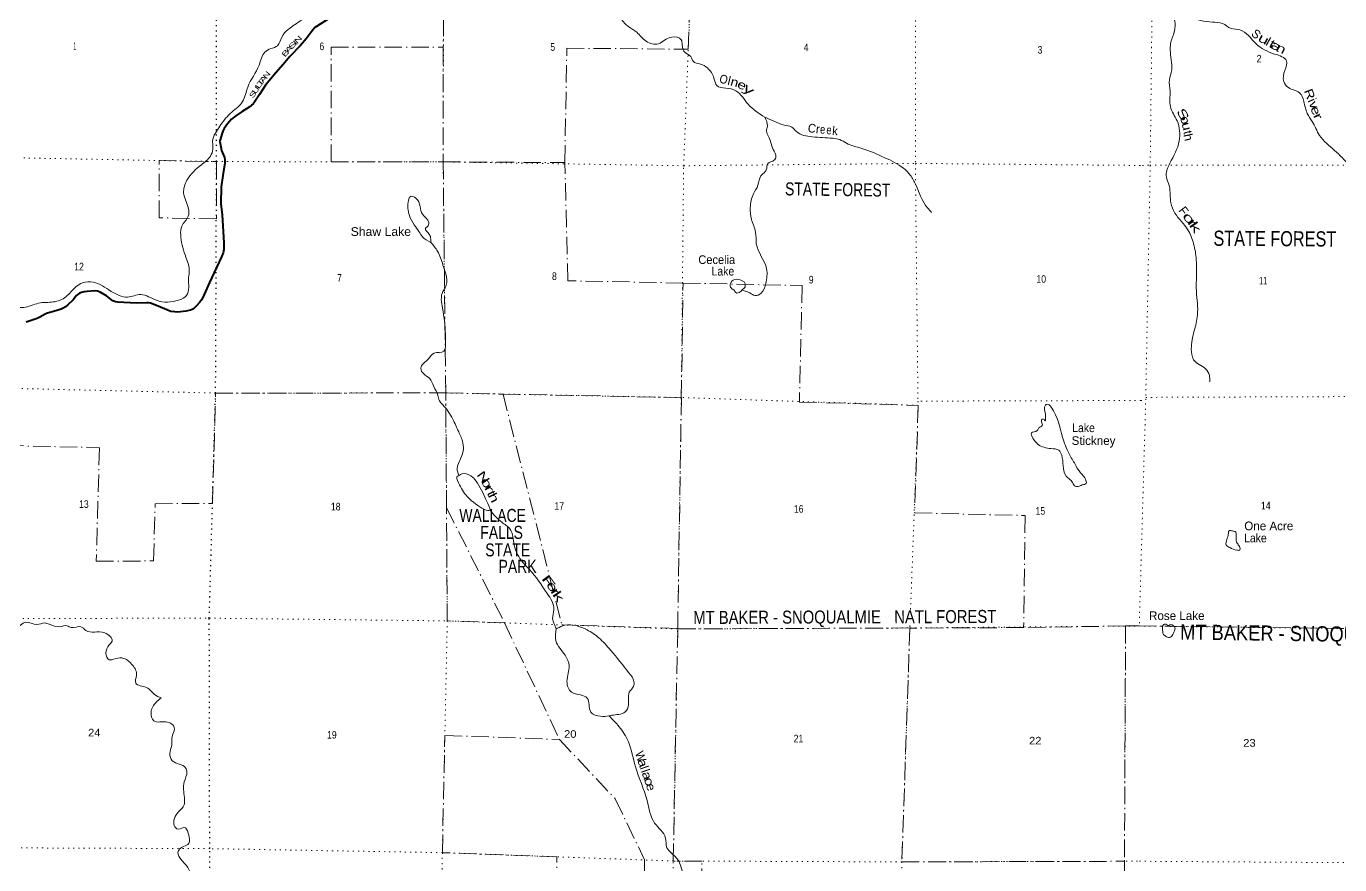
# Model space of a CAD drawing. Header units: feet. Extents: x -248627 to 3, y 0 to 184934.
# Drawn here: x -180004 to -149745, y 144746 to 164066 of the extents above; entities that cross this region are included whole.
import ezdxf
from ezdxf.enums import TextEntityAlignment as Align

# ---------------------------------------------------------------- set-up
doc = ezdxf.new("R2010")
doc.units = ezdxf.units.FT
doc.header["$LTSCALE"] = 80
doc.linetypes.add('DOT_DASHED', pattern=[7.7, 5, -1.2, 0.3, -1.2])
doc.linetypes.add('DOTTED', pattern=[1.5, 0.3, -1.2])
for name, color, linetype, lineweight in [('26', 7, 'Continuous', 40), ('39', 7, 'Continuous', 13), ('41', 7, 'Continuous', 13), ('44', 7, 'DOT_DASHED', 13), ('6', 7, 'DOTTED', 25), ('7', 7, 'DOTTED', 13)]:
    doc.layers.add(name, color=color, linetype=linetype, lineweight=lineweight)
doc.layers.add('27', color=7, linetype='Continuous')

msp = doc.modelspace()

# ---------------------------------------------------------------- linework, layer by layer
at = {"layer": '26'}
msp.add_line((-175778.72, 158160.41), (-175937.95, 157814.08), dxfattribs=at)
for points in [[(-173001.21, 164263.56), (-173316.17, 164061.48), (-173352.44, 164035.84), (-173386.83, 164002.16), (-173442.62, 163928.96)], [(-173442.62, 163928.96), (-173558.72, 163776.64), (-173696.18, 163617.6), (-173934.67, 163370.42), (-174086.27, 163182.78), (-174258.07, 162991.54), (-174494.59, 162711.7), (-174634.22, 162492.16), (-174767.77, 162282.7), (-174866.73, 162202.23), (-175026.21, 162101.72), (-175177.61, 162002.97), (-175278.6, 161924.76), (-175368.77, 161821.03), (-175442.4, 161709.3), (-175476, 161648.42), (-175500.47, 161581.94), (-175538.94, 161445.48), (-175541.27, 161410.49), (-175524.95, 161284.53), (-175504.14, 161203.24), (-175434, 161041.76), (-175430.54, 160994.13), (-175428.31, 160900.58), (-175457.42, 160723.37)], [(-175457.42, 160723.37), (-175473.34, 160626.41), (-175510.27, 160368.35), (-175521.33, 159977.13), (-175493.76, 159720.96), (-175451.04, 159075.54), (-175451.44, 158918.24), (-175467.83, 158848.15), (-175506.28, 158752.98), (-175778.72, 158160.41)], [(-175937.95, 157814.08), (-175964.38, 157765.83), (-176004.01, 157707.51), (-176093.77, 157608.38), (-176150.22, 157558.39), (-176183.51, 157537.23), (-176219.65, 157524.4), (-176329.74, 157504.3), (-176448.1, 157484.75), (-176514.54, 157481.25), (-176580.98, 157482.42), (-176674.41, 157496.92), (-176765.14, 157529.07), (-176964.34, 157618.51), (-177140.46, 157685.35), (-177187.08, 157694.68), (-177224.16, 157693.64), (-177474.11, 157682.05), (-177893.42, 157707.51), (-177951.7, 157719.31), (-177984.33, 157729.67), (-178006.48, 157742.5), (-178154.93, 157852.82), (-178303.7, 157941.94), (-178336.34, 157955.93), (-178366.28, 157964.16), (-178420.26, 157966.43), (-178604.14, 157952.54), (-178670.27, 157947.19), (-178732.05, 157933.19), (-178774.01, 157918.03), (-178807.85, 157896.48), (-178842.78, 157864.38), (-178925.09, 157763.61), (-179042.67, 157643.37), (-179100.85, 157598.6), (-179151.07, 157569.89), (-179200.02, 157548.9), (-179324.81, 157506.28), (-179515.9, 157453.26), (-179538.04, 157446.26), (-179566.02, 157432.27), (-179694.23, 157359.96), (-179738.52, 157336.63), (-179776.75, 157321.66), (-180004.69, 157249.51)]]:
    msp.add_lwpolyline(points, dxfattribs=at)
at = {"layer": '39'}
for points in [[(-170440.74, 164980.42), (-170771.26, 165013.23), (-170968.61, 165136.62), (-171045.21, 165132.71), (-171212.79, 164961.47), (-171489.3, 164731.89), (-171638.64, 164617.12), (-171939.06, 164569.17), (-172138.53, 164619.92), (-172472.84, 164812.13), (-172636.08, 164830.55), (-173067.65, 164700.08), (-173194.85, 164569.14), (-173315.82, 164375.25), (-173524.31, 164305.73), (-173671.13, 164204.69), (-173969.78, 163993.3), (-174117.21, 163813.96), (-174216.29, 163618.4), (-174371.61, 163550.05), (-174506.79, 163469.55), (-174640.29, 163173.16), (-174901.12, 162665.12), (-175018.55, 162332.39), (-175268.88, 162086.62), (-175410.21, 161945.61), (-175620.32, 161643.29), (-175707.27, 161463.85), (-175705.62, 161233.83), (-175762.31, 161072.51), (-175970.25, 160873.08), (-176301.38, 160518.49), (-176378.44, 160226.05), (-176268.14, 159862.69), (-176272.45, 159687.16), (-176419.96, 159459.39), (-176446.48, 159259.69), (-176346.42, 158797.48), (-176248.29, 158391.77), (-176268.67, 158244.51), (-176258.91, 158046.76), (-176313.62, 157863.23), (-176493.19, 157754.56), (-177003.17, 157751.33), (-177365.79, 157883.06), (-177668.23, 157827.04), (-178046, 157957.25), (-178465.92, 158169.29), (-178707.83, 158151.52), (-178975.53, 157948.56), (-179088.47, 157831.23), (-179381.77, 157712.73), (-179718.43, 157685.01), (-180063.28, 157584.67), (-180468.34, 157643.83), (-180780.82, 157616.07), (-181260.72, 157515.95), (-181383.91, 157366.83), (-181485.03, 157153.12), (-181521.83, 156822.28), (-181616.92, 156598.46), (-181827.13, 156447.26), (-182026.93, 156421.19), (-182197.65, 156470.25), (-182562.13, 156700.84), (-183019.76, 156661.21), (-183084.37, 156594.73), (-183086.51, 156514.03), (-183209.51, 156485.97), (-183411.11, 156470.15), (-183449.62, 156333.01), (-183447.94, 156123.17), (-183524.74, 155994.16), (-183663.95, 155913.67), (-183690.53, 155675.62), (-183670.6, 155530.32), (-183755.94, 155094.63), (-183750.25, 154866.62), (-183706.04, 154785.85), (-183659.74, 154741.38), (-183678.19, 154545.7), (-183587.94, 154255.01), (-183487.41, 154097.47), (-183507.86, 153909.86), (-183584.94, 153603.29), (-183751.12, 153036.58), (-183692.96, 152846.83), (-183576.13, 152798.22), (-183435.33, 152604.3), (-183312.42, 152571.82), (-183183.28, 152660.39)], [(-170440.74, 164980.42), (-170245.33, 164905.46), (-170160.83, 164804.44), (-169892.87, 164727.34), (-169614.91, 164589.7), (-169219.99, 164492.23), (-169030.05, 164784.49), (-169025.71, 164980.2), (-168934.81, 165107.17), (-168642.65, 165030.04), (-168418.97, 164987.31), (-168338.28, 165027.54), (-168029.93, 164994.77), (-167761.74, 165058.91), (-167429.4, 164896.97), (-167143.12, 164932.83), (-166879.38, 164730.65), (-166663.87, 164621.35), (-166403.9, 164582.6), (-166327.73, 164314.13), (-166122.53, 164053.52), (-165941.32, 163926.12), (-165723.95, 163719.98), (-165441.84, 163661.02), (-165298.59, 163745.53), (-165129.16, 163817.9), (-164915.59, 163757.03), (-164893.6, 163641.99), (-164825.35, 163458.27), (-164694.48, 163367.27), (-164640.22, 163258.23), (-164471, 163195.41), (-164309.89, 163104.36), (-164161.09, 162872.09), (-164092.83, 162700.48), (-163891.35, 162641.65), (-163653.6, 162578.72), (-163375.91, 162271.6), (-162991.38, 161972.37)], [(-153644.94, 164464.14), (-153538.71, 164131.02), (-153565.33, 163903.08), (-153615.96, 163768), (-153646.73, 163469.46), (-153625.4, 163001.33), (-153668.03, 162833.95), (-153654.39, 162571.63), (-153646.97, 162214.5), (-153492.37, 161885.31), (-153442.81, 161423.17), (-153659.4, 160909.12), (-153742.53, 160636.91), (-153670.44, 160374.47), (-153636.86, 159997.11), (-153542.55, 159762.87), (-153242.94, 159372.86), (-153110.49, 159053.81), (-153050.68, 158690.52), (-153045.95, 157958.11), (-153022.75, 157407.25), (-153097.97, 157048.27), (-153165.24, 156628.74), (-153111.27, 156382.48), (-152984.49, 156269.24), (-152835.52, 156172.09), (-152749.12, 156020.59), (-152735.28, 155875.29)], [(-153644.94, 164464.14), (-153483.75, 164431.53), (-153193.77, 164289.71), (-152680.04, 164161.55), (-152444.29, 164128.79), (-152244.95, 164017.41), (-152049.51, 163982.71), (-151673.18, 163663.16), (-151246.31, 163426.23), (-150970.47, 163268.29), (-151009.16, 163048.45), (-151035.82, 162794.29), (-150927.24, 162652.83), (-150673.5, 162533.28), (-150571.06, 162333.32), (-150492.96, 162052.71), (-150378.4, 161872.91), (-150211.7, 161549.75), (-149865.64, 161206.05), (-149531.67, 160868.43), (-148972.59, 160181.3), (-148684.93, 159874.03), (-148163.04, 159798.32), (-147953.51, 159753.51), (-147826.77, 159622.1), (-147454.01, 159558.8), (-147145.9, 159408.86), (-146754.88, 159416.14), (-146251.21, 159296.07), (-145854.69, 158996.66), (-145331.7, 158911.21), (-144982.21, 158863.73), (-144631.58, 158822.67), (-144400.15, 158626.49), (-144313.74, 158481.04), (-143997.32, 158470.31), (-143598.58, 158283.87), (-143183.87, 158014.69), (-143006.24, 158161.61), (-142842.81, 158258.12), (-142481.92, 158315.9), (-142240.3, 158184.26), (-142012.83, 158022.39), (-141708.59, 157967.29), (-141191.05, 157714.04), (-140806.28, 157606.32), (-140155.27, 157607.01), (-139802.66, 157543.74), (-139532.52, 157577.49), (-139292.68, 157574.99), (-138964.51, 157370.54), (-138509.1, 157317.15), (-138367.71, 157484.33), (-138272.89, 157536.59), (-138099.49, 157574.57), (-137895.81, 157632.67), (-137698.4, 157573.76), (-137460.59, 157561.17), (-137256.94, 157607.16), (-137170.19, 157651.37), (-136815.59, 157575.99), (-136716.81, 157585.88), (-136257.03, 157720.12), (-135997, 157737.75), (-135716.93, 157686.74), (-135444.69, 157764.87), (-135279.58, 157673.74), (-134822.06, 157674.83), (-134546.06, 157603.65), (-134332.7, 157441.81), (-134081.08, 157267.78), (-133869.25, 157376.3), (-133747.63, 157761.42), (-133664.64, 157956.96), (-133414.49, 158077.5), (-132841.87, 158195.38), (-132698.75, 158205.17), (-132418.79, 158095.65), (-131873.03, 157848.39), (-131601.33, 157625.9), (-131577.4, 157482.6), (-131551.51, 157309.03), (-131402.66, 157147.32), (-131187.56, 156832.13), (-130996.65, 156519.01), (-130910.4, 156288.83)], [(-162991.38, 161972.37), (-162931.24, 161762.43), (-162951.58, 161649.48), (-162905.41, 161528.34), (-162795.01, 161229.55), (-162734.82, 161049.88), (-162767.18, 160985.36), (-162922.51, 160904.9), (-162954.99, 160759.68), (-162979.25, 160717.35), (-163082.21, 160616.63), (-163147.04, 160404.87), (-163252.17, 160205.29), (-163325.24, 159888.62), (-163299.46, 159616.19), (-163201.16, 159321.46), (-163185.45, 159055.1), (-162948.51, 158475.65), (-162967.18, 158136.7), (-163074.37, 157912.91), (-163215.55, 157860.67), (-163336.4, 157921.39), (-163410.93, 157953.8), (-163517.7, 157988.26)], [(-162991.38, 161972.37), (-162783.91, 161879.23), (-162564.34, 161792.12), (-162366.88, 161741.36), (-162262.22, 161640.31), (-161897.57, 161518.68), (-161421.91, 161483.62), (-161260.71, 161453.1), (-161111.67, 161372.16), (-160753.07, 161250.53), (-160227.3, 161037.84), (-159790.28, 160790.99), (-159619.23, 160609.13), (-159498.65, 160380.94), (-159183.08, 159811.45), (-159146.32, 159776.62)], [(-170683.84, 159085.12), (-170879.16, 159214.56), (-170957.58, 159333.73), (-171066.18, 159491.28), (-171178.73, 159703.31), (-171196.31, 160060.47), (-171161.92, 160139.11), (-171026.92, 160106.61), (-170932.48, 159912.76), (-170874.31, 159737.13), (-170733.51, 159541.2), (-170759.86, 159448.42), (-170810.32, 159406.13), (-170780.18, 159345.55), (-170715.8, 159266.76), (-170683.72, 159163.81), (-170683.84, 159085.12)], [(-170683.84, 159085.12), (-170526.93, 158881.08), (-170404.48, 158564.11), (-170352.89, 158039.43), (-170405.43, 157954.77), (-170416.12, 157571.43), (-170348.52, 156978.12), (-170348.81, 156790.48), (-170385.43, 156578.68), (-170609.25, 156530.61), (-170734.42, 156405.71), (-170914.16, 156184.05), (-170855.9, 156062.89), (-170712.95, 155953.71), (-170616.5, 155765.91), (-170520.07, 155557.94), (-170485.99, 155436.82), (-170407.53, 155343.89), (-170180.27, 155014.64), (-170041.65, 154719.84), (-169945.29, 154467.48), (-169943.62, 154249.56), (-170063.02, 153951.13), (-170077.25, 153874.49), (-170035.17, 153710.99)], [(-163517.7, 157988.26), (-163445.02, 158062.8), (-163450.93, 158149.57), (-163555.63, 158222.38), (-163718.91, 158218.6), (-163787.62, 158105.72), (-163751.48, 158018.9), (-163699.12, 157988.55), (-163656.88, 157927.95), (-163556.07, 157943.94), (-163517.7, 157988.26)], [(-155840.14, 153973.02), (-155978.84, 154215.37), (-156131.43, 154598.97), (-156396.42, 155289.44), (-156489.04, 155356.17), (-156527.38, 155332.02), (-156525.66, 155138.31), (-156525.87, 155009.18), (-156527.95, 154968.83), (-156570.21, 155013.29), (-156604.48, 155009.31), (-156616.66, 154954.85), (-156598.66, 154866.04), (-156626.91, 154845.91), (-156675.34, 154811.69), (-156713.74, 154749.2), (-156846.86, 154696.95), (-156814.8, 154571.8), (-156690.05, 154428.35), (-156399.94, 154335.08), (-156214.56, 154294.43), (-156150.24, 154179.32), (-156058.24, 153717.12), (-156011.97, 153662.57), (-155915.34, 153577.67), (-155855.03, 153476.7), (-155772.41, 153460.42), (-155677.62, 153496.59), (-155588.87, 153532.77), (-155602.83, 153627.62), (-155751.69, 153821.56), (-155840.14, 153973.02)], [(-170035.17, 153710.99), (-170081.58, 153680.79), (-170067.6, 153598.05), (-169878.65, 153266.85), (-169506.22, 152961.59), (-169371.25, 152908.91), (-169314.81, 152912.86), (-169322.8, 152955.24), (-169415.2, 153163.21), (-169642.31, 153587.29), (-169761.05, 153704.5), (-169970.61, 153751.24), (-170035.17, 153710.99)], [(-169313.02, 152915.39), (-169190.06, 152765.37), (-169051.18, 152638.04), (-168861.95, 152484.39), (-168761.75, 152108.94), (-168562.83, 151709.13), (-168413.92, 151547.48), (-168003.58, 150998.01), (-167846.95, 150620.46), (-167877.51, 150410.67), (-167849.45, 150309.74), (-167795.24, 150182.29)], [(-183183.28, 152660.39), (-183108.97, 152486.75), (-183123.39, 152291.06), (-183085.48, 152046.86), (-183089.77, 151879.4), (-182918.64, 151752.01), (-182775.66, 151512.5), (-182647.52, 151264.81), (-182405.89, 150950.18), (-182321.48, 150794.68), (-182166.44, 150683.47), (-181757.5, 150527.46), (-181606.36, 150505.02), (-181471.22, 150559.29), (-181408.89, 150460.32), (-181344.64, 150296.79), (-181046.29, 150312.46), (-180723.83, 150277.65), (-180488.08, 150220.78), (-180262.37, 150192.17), (-180010.19, 150333.01), (-179760.32, 150282.18), (-179578.85, 150316.19), (-179474.07, 150289.79), (-179234.3, 150230.9), (-179062.93, 150250.81), (-178968.26, 150210.3), (-178746.5, 150230.13), (-178633.75, 150145.21), (-178194.42, 150088.02), (-178027.41, 149898.09), (-178094.07, 149811.44), (-178168.95, 149621.89), (-178092.59, 149470.44), (-177945.4, 149494.42), (-177753.9, 149500.17), (-177554.59, 149344.5), (-177462.23, 149112.32), (-177480.67, 148926.72), (-177381.99, 148870.07), (-177234.9, 148831.5), (-176979.24, 148621.25), (-176894.63, 148590.85)], [(-152131.08, 152260.5), (-152132.98, 152327.09), (-152140.89, 152409.83), (-152217.43, 152436.21), (-152296.03, 152442.42), (-152312.29, 152365.79), (-152346.79, 152236.73), (-152361.11, 152115.7), (-152278.59, 152052.99), (-152117.45, 151994.15), (-152044.88, 152000.05), (-152056.84, 152076.75), (-152109.1, 152155.54), (-152129.16, 152206.02), (-152131.08, 152260.5)], [(-167795.23, 150182.54), (-167801.71, 149906.13), (-167590.59, 149570.86), (-167496.22, 149332.62), (-167547.19, 148969.51), (-167444.77, 148723.19), (-167233.23, 148658.29), (-167082.16, 148587.44), (-166998.01, 148264.47), (-166772.41, 148165.25), (-166580.9, 148173.02)], [(-166580.9, 148173.02), (-166439.76, 148201.04), (-166272.41, 148229.02), (-166155.33, 148335.78), (-166128.79, 148549.61), (-166112.39, 148721.09), (-166015.43, 148854.1), (-166005.18, 148965.06), (-166119.75, 149169.03), (-166538.21, 149684.2), (-166813.91, 149973.16), (-167085.74, 150157.2), (-167597.56, 150262.93), (-167771.02, 150194.61), (-167795.26, 150181.28)], [(-153815.14, 150063.97), (-153825.91, 150149.49), (-153809.57, 150268.49), (-153749.07, 150286.53), (-153710.83, 150256.19), (-153638.24, 150276.22), (-153539.63, 150193.29), (-153561.93, 150118.69), (-153592.29, 150048.13), (-153666.99, 149981.7), (-153757.63, 150012.15), (-153815.98, 150064.73)], [(-176894.63, 148590.85), (-177013.71, 148488.14), (-177128.97, 148258.31), (-177066.8, 148060.47), (-176746.34, 148033.74), (-176593.34, 147908.4), (-176642.05, 147696.62), (-176652.45, 147496.88), (-176697.09, 147307.29), (-176638.9, 147141.75), (-176332.76, 146979.85), (-176302.67, 146886.99), (-176365.53, 146653.03), (-176360.04, 146297.91), (-176368.37, 146126.42), (-176495.62, 145963.19), (-176592.86, 145650.6), (-176504.31, 145563.7), (-176338.97, 145599.76), (-176292.72, 145523.01), (-176244.64, 145335.29), (-176256.89, 145238.46), (-176381.97, 145168.04), (-176509.18, 145029.02), (-176436.87, 144865.47), (-176263.86, 144651.33), (-176185.69, 144370.74), (-176099.5, 144059.88), (-176117.84, 143934.82), (-176087.94, 143722.91), (-175989.24, 143680.38), (-175824.09, 143593.36), (-175552.17, 143463.8), (-175296, 143576.38), (-175152.96, 143523.7), (-175149.11, 143412.72), (-175272.35, 143233.34), (-175264.48, 143112.27), (-175214.42, 142898.31), (-175220.69, 142757.08), (-175228.92, 142652.18), (-175152.42, 142585.47), (-174995.34, 142494.43), (-174931.05, 142361.16), (-174888.94, 142221.87), (-174983.76, 142167.54), (-175122.83, 142177.85), (-175147.16, 142085.08), (-175159.41, 141992.28), (-175278.4, 141952.12), (-175367.25, 141845.32), (-175432.1, 141627.51), (-175256.95, 141490.03), (-175120.13, 141330.42), (-175184.97, 141120.68), (-175384.68, 141018.09), (-175656.68, 141093.18), (-175884.6, 141006.78), (-176180.9, 141011.28), (-176374.46, 140979.31), (-176606.32, 140943.35), (-176652.78, 140880.88), (-176653.02, 140729.55), (-176747.98, 140586.45), (-176893.43, 140382.89), (-176958.31, 140142.89), (-177053.35, 139955.39), (-177075.97, 139666.9), (-177163.09, 139384.56), (-177496.24, 139027.96), (-177597.38, 138804.15), (-177605.52, 138755.74), (-177508.87, 138689.01), (-177283.26, 138595.83), (-177166.5, 138498.8), (-177048.25, 138353.05)], [(-166577.76, 148173.64), (-166347.47, 147926.49), (-166130.32, 147575.07), (-165969.97, 147003.81), (-165701.09, 146224.55), (-165528.55, 145705.74), (-165381.67, 145540.05), (-165277.13, 145360.31), (-165245.23, 145136.3), (-165148.66, 145023.16), (-164971.58, 144827.16), (-164865.24, 144518.28), (-164720.66, 144164.96), (-164708.84, 143991.42), (-164479.82, 143502.78), (-164349.4, 143119.21), (-164190.65, 142806.22), (-164096.17, 142642.63), (-163931.21, 142436.57), (-163765.91, 142440.34), (-163624.89, 142391.7), (-163440.05, 142010.06), (-163398.13, 141749.71), (-163285.55, 141559.87), (-163062.33, 141222.56), (-162915.85, 140798.62), (-162851.72, 140566.48), (-162827.85, 140362.66), (-162777.88, 140092.21), (-162770.22, 139837.97), (-162815.16, 139458.71), (-162702.73, 139174.04), (-162693.22, 138812.86), (-162701.74, 138522.32), (-162759.22, 138246.44)]]:
    msp.add_spline(points, degree=3, dxfattribs=at)
at = {"layer": '44'}
for p, q in [((-172980.42, 163584), (-170395.93, 163580.88)), ((-172979.4, 160944), (-172980.42, 163584)), ((-172979.4, 160944), (-170399.47, 160940.89)), ((-170340.58, 155616.17), (-170399.47, 160940.89)), ((-167526.66, 158201.89), (-167595.91, 160923.16)), ((-164871.86, 158148.79), (-167526.66, 158201.89)), ((-164913.25, 155510.52), (-164871.86, 158148.79)), ((-169020.21, 155590.47), (-167663.81, 150272.06)), ((-164996.89, 150179.13), (-164911.7, 155510.49)), ((-164996.7, 150191.23), (-167663.81, 150272.06)), ((-159648.22, 150200.86), (-164996.93, 150179.13)), ((-157027.25, 150211.51), (-159648.34, 150197.3)), ((-154678.87, 150247.09), (-157027.25, 150211.51))]:
    msp.add_line(p, q, dxfattribs=at)
for points in [[(-185030.09, 175421.56), (-184481.85, 175392.47), (-184440.82, 174079.53), (-183257.68, 174089.26), (-183267.09, 172752.22), (-175184.83, 172748.07), (-175254.69, 171421.24), (-170117.13, 171412.93), (-170142.73, 170049.71), (-171448.81, 170044.27), (-171469.5, 167430.69), (-173007.39, 167411.6), (-173005.23, 166093.93), (-170390.55, 166083.4), (-170392.57, 166083.41), (-170395.93, 163580.88)], [(-167595.91, 160923.16), (-167550.98, 163560.88), (-164756.4, 163535.96), (-164652.37, 166071.87), (-167097.19, 166078.8), (-167058.22, 168748.8), (-168841.97, 168746.34), (-168831.98, 172715.14)], [(-170395.93, 163580.88), (-170399.47, 160940.89), (-167595.91, 160923.16)], [(-154363.82, 150246.73), (-143623.43, 150113.15), (-143625.53, 152840.86), (-144910.36, 152831.51), (-144955.73, 151505.94), (-148970.75, 151544.5), (-148938.4, 155535.01), (-146259.79, 155503.39), (-146264.77, 156728.03), (-143608.69, 156695.21), (-143597.83, 157825.21), (-141602.25, 157781.83), (-141594.21, 160424.81), (-127775.6, 160333.75), (-123434.3, 160432.48)], [(-164871.86, 158148.79), (-162131.51, 158090.75), (-162192.06, 155406.77), (-159455.17, 155330.68), (-159538, 152852.35), (-156994.55, 152792.79), (-157027.25, 150211.51)], [(-185213.8, 153161.95), (-181108.01, 153098.54), (-181079.94, 154418.33), (-178318.19, 154355.25), (-178318.19, 154355.25), (-178391.34, 151742.54), (-177070.75, 151744.91), (-177033.79, 153064.98), (-175713.21, 153067.35), (-175641.9, 155614.47), (-170340.58, 155616.17)], [(-168985.17, 150318.1), (-170304.5, 150364.07), (-170322.44, 152975.31), (-170340.58, 155616.17), (-169020.21, 155590.47), (-164911.7, 155510.49)], [(-170322.44, 152975.31), (-168985.17, 150318.1), (-167721.81, 147632.48)], [(-158970.17, 138219.42), (-158612.28, 138806.71), (-158609.09, 139527.07), (-162536.87, 139527.78), (-162497.55, 142181.29), (-163293.61, 142184.38), (-164449.39, 144255.74), (-164438.5, 144828.84), (-165098.57, 144831.4), (-164996.7, 150191.23)], [(-159648.34, 150197.3), (-159831.55, 144810.96), (-154705.03, 144825.14), (-154737.04, 138189.85)], [(-154363.82, 150246.73), (-154678.87, 150247.09), (-154705.03, 144825.14)], [(-178510.2, 138373.75), (-178508.65, 138518.51), (-179976.5, 138564.12), (-179839.78, 139880.51), (-170508.92, 139585.89), (-170484.14, 141063.24), (-169164.75, 141015.61), (-169153.68, 141675.64), (-170473.07, 141723.27), (-170462, 142383.3), (-168482.92, 142311.85), (-168493.99, 141651.82), (-167834.29, 141628.01), (-167823.22, 142288.04), (-166503.84, 142240.41), (-166501.91, 142355.41), (-167161.6, 142379.23), (-167152.46, 142924.25), (-167812.15, 142948.07), (-167778.94, 144928.16), (-170417.72, 145023.42), (-170360.46, 147724.42), (-167721.81, 147632.48)], [(-167721.81, 147632.48), (-166436.3, 146266.89), (-165758.24, 144855.21), (-165764.51, 144525.22), (-165103.46, 144501.36), (-165137.69, 142191.53), (-164147.64, 142187.69), (-164167.2, 140867.76), (-163837.18, 140866.48), (-163857.27, 139510.35), (-162954.31, 139527.85), (-162896.55, 138247.55)]]:
    msp.add_lwpolyline(points, dxfattribs=at)
msp.add_lwpolyline([(-176939.3, 160972.32), (-175619.4, 160947.18), (-175624.97, 159627.05), (-176944.87, 159652.19)], close=True, dxfattribs=at)
at = {"layer": '6'}
msp.add_lwpolyline([(-175870.35, 138345.42), (-175755.55, 139753.59), (-175777.34, 145116.64), (-175787.13, 150427.22), (-175641.9, 155614.47), (-175619.4, 160947.18), (-175621.39, 166082.21)], dxfattribs=at)
at = {"layer": '7'}
for q in [(-159462.1, 155427.45), (-154215.45, 155442.5)]:
    msp.add_line((-154328.08, 155443.53), q, dxfattribs=at)
for points in [[(-170390.68, 166047.7), (-170399.47, 160940.89), (-170340.58, 155616.17), (-170304.5, 150364.07), (-170417.72, 145023.42), (-170508.92, 139585.89), (-170706.85, 138305.58)], [(-165372.68, 138265.66), (-165177.5, 139504.82), (-165098.57, 144831.4), (-164996.7, 150191.23), (-164913.87, 155501.8), (-164859.69, 160851.47), (-164652.37, 166071.87)], [(-159514, 165998.21), (-159522.01, 160905.58), (-159462.1, 155427.45), (-159455.17, 155330.68), (-159634.92, 150550.62)], [(-154051.35, 165988.27), (-154111.28, 160862.07), (-154214.65, 155481.06), (-154216.86, 155374.13), (-154363.82, 150246.73)], [(-185148.3, 161098.14), (-181742.93, 161063.81), (-175619.4, 160947.18), (-170399.47, 160940.89), (-164859.69, 160851.47), (-159522.01, 160905.58), (-154290.83, 160858.33)], [(-154290.83, 160858.33), (-154117.79, 160865.87), (-148864.53, 160869.09), (-143596.12, 160771.6)], [(-159455.17, 155330.68), (-164911.7, 155510.49), (-170340.58, 155616.17), (-175641.9, 155614.47), (-181051.86, 155738.03), (-185192.08, 155793.37)], [(-154214, 155514.67), (-148938.4, 155535.01), (-143617.46, 155449.55)], [(-185235.6, 150521.29), (-181165.05, 150417.56), (-175787.13, 150427.22), (-170304.5, 150364.07), (-164996.73, 150179.13), (-159645.09, 150201.64), (-154363.82, 150246.73)], [(-159646.15, 150254.88), (-159648.34, 150197.3), (-159831.55, 144810.96), (-159900.39, 139520.67), (-159920.66, 139261.31)], [(-154678.87, 150247.09), (-154704.28, 144826.51), (-154729.8, 139510.07), (-154737.04, 138189.85)], [(-143623.43, 150113.15), (-148983.78, 150179.82), (-149069.27, 150180.88), (-154363.82, 150246.73)], [(-154401.09, 144825.98), (-159831.55, 144810.96), (-165098.57, 144831.4), (-170417.72, 145023.42), (-175777.34, 145116.64), (-181167.32, 145137.28), (-182203.47, 145104.82)], [(-143707.59, 144757.97), (-149171.63, 144791.29), (-154401.09, 144825.98)]]:
    msp.add_lwpolyline(points, dxfattribs=at)

# ---------------------------------------------------------------- texts
at = {"layer": '27'}
for s, rotation, width, p in [('S', 47.467, 1.75, (-173830.86, 163585.59)), ('I', 45.467, 1.45, (-173764.76, 163647.61)), ('N', 46.467, 1.6, (-173698.18, 163718.16)), ('B', 50.733, 1.6, (-173988.74, 163410.49)), ('A', 48.733, 1.75, (-173910.46, 163496.52)), ('T', 52.543, 1.75, (-174555.46, 162731.18)), ('A', 51.796, 1.6, (-174492.95, 162812.71)), ('N', 52.796, 1.45, (-174418.97, 162907.8)), ('S', 55.479, 1.45, (-174737.09, 162459.27)), ('U', 54.479, 1.4, (-174668.54, 162561.08)), ('U', 54.479, 1.4, (-174668.54, 162561.08)), ('L', 55.543, 1.65, (-174604.21, 162670.21))]:
    msp.add_text(s, height=120, rotation=rotation, dxfattribs=dict(at, width=width)).set_placement(p, align=Align.CENTER)
at = {"layer": '41'}
for s, rotation, p in [('S', 318.507, (-151735.88, 163813.07)), ('l', 346.161, (-163832.59, 162714.56)), ('r', 354.54, (-161776.31, 161600.23)), ('t', 283.529, (-153341.45, 161598.11)), ('F', 307.503, (-153420.39, 159753.19)), ('l', 289.048, (-165859.94, 146952.33)), ('l', 289.048, (-165834.24, 146877.9))]:
    msp.add_text(s, height=200, rotation=rotation, dxfattribs=at).set_placement(p, align=Align.CENTER)
for s, rotation, width, p in [('u', 330.938, 1.6, (-151545.81, 163684.62)), ('l', 330.938, 1.2, (-151438.13, 163624.06)), ('t', 330.998, 1.35, (-151350.44, 163575.9)), ('a', 330.998, 1.55, (-151259.27, 163524.88)), ('n', 334.35, 1.45, (-151137.56, 163462.76)), ('O', 345.974, 0.9, (-163961.31, 162748.11)), ('n', 344.19, 1.2, (-163711.75, 162685.54)), ('e', 335.319, 1.35, (-163554.78, 162623.19)), ('y', 324.217, 1.8, (-163416.6, 162532.79)), ('R', 290.694, 1.25, (-150532.2, 162467.48)), ('i', 293.914, 1.1, (-150475.11, 162322.34)), ('v', 289.651, 1.25, (-150434.65, 162219.6)), ('e', 294.82, 1.35, (-150389.32, 162081.76)), ('S', 302.294, 1.6, (-153441.74, 161981.23)), ('o', 292.72, 1.25, (-153397.9, 161867.62)), ('r', 295.771, 1.5, (-150333.71, 161948.88)), ('C', 348.872, 0.95, (-161923.79, 161618.74)), ('e', 357.015, 0.8, (-161661.34, 161590.64)), ('e', 355.383, 0.8, (-161517.31, 161576.93)), ('k', 355.938, 0.95, (-161379.17, 161558.6)), ('u', 285.69, 1.25, (-153366.73, 161734.13)), ('h', 282.171, 1.1, (-153329.41, 161487.23)), ('o', 311.142, 1.85, (-153295.27, 159578.59)), ('r', 308.195, 1.95, (-153213.61, 159477.39)), ('k', 304.741, 1.85, (-153155.02, 159379.98)), ('N', 305.548, 1.5, (-169554.96, 153612.48)), ('o', 303.44, 1.6, (-169482.75, 153487.92)), ('r', 300.44, 1.65, (-169423.81, 153365.3)), ('t', 296.895, 1.3, (-169376.92, 153264.59)), ('h', 296.895, 1.45, (-169321.28, 153156.95)), ('F', 306.111, 2, (-168052.66, 151209.98)), ('o', 304.381, 1.6, (-167968.96, 151100.27)), ('r', 302.72, 1.75, (-167893.95, 150980.08)), ('k', 302.867, 1.8, (-167827.87, 150874.61)), ('W', 289.025, 0.95, (-165944.47, 147207.33)), ('a', 289.025, 1.25, (-165896.94, 147059.51)), ('a', 289.048, 1.25, (-165797.23, 146770.72)), ('c', 289.048, 1.35, (-165750.46, 146635.27)), ('e', 288.215, 1.15, (-165708.34, 146506.19))]:
    msp.add_text(s, height=200, rotation=rotation, dxfattribs=dict(at, width=width)).set_placement(p, align=Align.CENTER)
for s, width, p in [('Shaw Lake', 1.05, (-172530.16, 159235.44)), ('Cecelia', 0.95, (-164520.35, 158588)), ('Lake', 0.9, (-164216.28, 158322.93)), ('Lake', 0.9, (-155908.92, 154714.05)), ('Lake', 0.9, (-151948.86, 152174.68))]:
    msp.add_text(s, height=200, dxfattribs=dict(at, width=width)).set_placement(p)
for s, p in [('Stickney', (-155921.95, 154418.57)), ('One Acre', (-151944.51, 152452.83)), ('Rose Lake', (-154138.42, 150384.08))]:
    msp.add_text(s, height=200, dxfattribs=at).set_placement(p)
at = {"layer": '44'}
for s, height, rotation, width, p in [('STATE FOREST', 300, 359.26, 0.8, (-162525.43, 160170.26)), ('STATE FOREST', 350, 359.622, 0.8, (-152655.63, 159007.11)), ('MT BAKER - SNOQUALMIE', 300, 0.233, 0.85, (-164636.44, 150291.92)), ('NATL FOREST', 300, 0.233, 0.85, (-160007, 150307.97)), ('MT BAKER - SNOQUALMIE  NATL  FOREST', 350, 359.239, 0.9, (-153424.27, 149934.77))]:
    msp.add_text(s, height=height, rotation=rotation, dxfattribs=dict(at, width=width)).set_placement(p)
at = {"layer": '44', "width": 0.8}
for s, p in [('WALLACE', (-170026.92, 152644.9)), ('FALLS', (-169543.81, 152254.49)), ('STATE', (-169429.94, 151851.11)), ('PARK', (-169122.26, 151471.31))]:
    msp.add_text(s, height=300, dxfattribs=at).set_placement(p)
at = {"layer": '7'}
for s, width, p in [('1', 0.4, (-178917.45, 163518.66)), ('6', 0.85, (-173249.35, 163515.83)), ('5', 0.85, (-167929.63, 163501.41)), ('4', 0.85, (-162093.65, 163490.88)), ('3', 0.85, (-156706.11, 163435.61)), ('2', 0.85, (-151660.39, 163231.58)), ('12', 0.85, (-178898.65, 158440.52)), ('7', 0.85, (-172842.79, 158181.28)), ('8', 0.85, (-167892.43, 158220.47)), ('9', 0.85, (-161976.67, 158139.51)), ('10', 0.85, (-156732.66, 158155.83)), ('11', 0.65, (-151606.57, 158116.59)), ('13', 0.85, (-178786.34, 152968.74)), ('14', 0.85, (-151559.47, 152933.22)), ('18', 0.85, (-172985.69, 152909.76)), ('17', 0.85, (-167836.1, 152924.38)), ('16', 0.85, (-162320.02, 152857.1)), ('15', 0.85, (-156752.82, 152810.68)), ('24', 1.1, (-178580.79, 147702.68)), ('19', 0.85, (-173074.03, 147652.48)), ('20', 1.1, (-167614.87, 147670.81)), ('21', 0.85, (-162324.86, 147565.61)), ('22', 1.1, (-156903.49, 147516.68)), ('23', 1.1, (-151968.81, 147465.57))]:
    msp.add_text(s, height=175, dxfattribs=dict(at, width=width)).set_placement(p)

doc.saveas('drawing.dxf')
